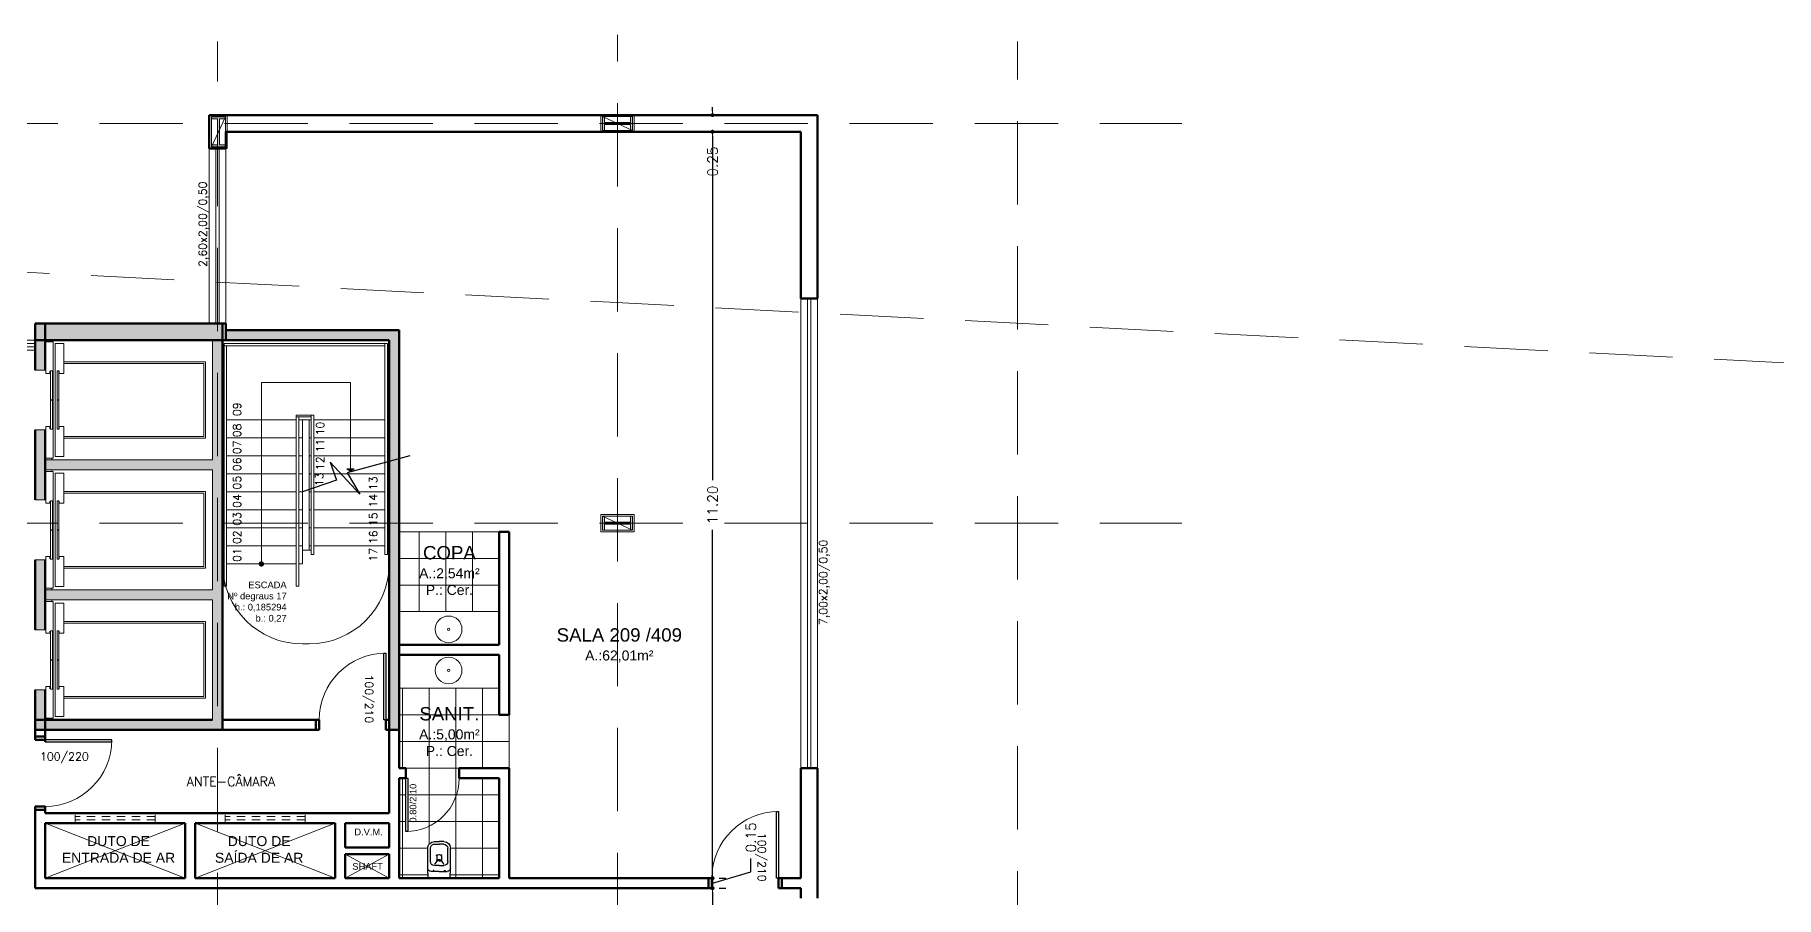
# Model space of a CAD drawing. Header units: millimetres. Extents: x 705 to 840, y 133 to 501.
# Drawn here: x 750.45 to 776.57, y 195.38 to 208.32 of the extents above; entities that cross this region are included whole.
import ezdxf

# ---------------------------------------------------------------- set-up
doc = ezdxf.new("R2010")
doc.units = ezdxf.units.MM
doc.header["$LTSCALE"] = 10
doc.linetypes.add('DASHED2', pattern=[0.375, 0.25, -0.125])
doc.linetypes.add('HIDDEN2', pattern=[0.1875, 0.125, -0.0625])
doc.layers.get('0').update_dxf_attribs({"color": 90})
for name, color, linetype, lineweight in [('cinza 03', 252, 'Continuous', 13), ('COTA', 90, 'Continuous', 9), ('DIMS', 90, 'Continuous', 9), ('HID', 16, 'Continuous', 20), ('LIFTELE', 16, 'Continuous', 20), ('linha estutura', 252, 'Continuous', 13), ('PAREDES', 50, 'Continuous', 50), ('PAREDES 2', 50, 'Continuous', 50), ('Pilares', 16, 'Continuous', 20), ('pn 02', 16, 'Continuous', 20), ('PN-01', 90, 'Continuous', 13), ('PN-03', 180, 'Continuous', 30), ('PN02', 16, 'Continuous', 20), ('recuos', 16, 'Continuous', 20), ('texto', 16, 'Continuous', 20), ('WALLS', 90, 'Continuous', 15)]:
    doc.layers.add(name, color=color, linetype=linetype, lineweight=lineweight)
doc.styles.get("Standard").update_dxf_attribs({"font": 'simplex.shx'})
doc.dimstyles.new('1-100', dxfattribs={"dimtxt": 0.15, "dimasz": 0.06, "dimexe": 0.2, "dimexo": 0.1, "dimgap": 0.1, "dimtad": 0, "dimzin": 0, "dimdsep": 46, "dimtxsty": 'Standard', "dimblk": 'DOT', "dimcen": 0.09, "dimclrd": 90, "dimclre": 90, "dimclrt": 16, "dimadec": 0, "dimazin": 0, "dimtfac": 1, "dimtofl": 0, "dimtmove": 0, "dimatfit": 3, "dimldrblk": 'DOT', "dimfxl": 0, "dimtolj": 1, "dimtzin": 0, "dimarcsym": 0})

# ---------------------------------------------------------------- blocks, each defined once
blk = doc.blocks.new('LIFTPLAN')
at = {"layer": 'LIFTELE', "color": 7, "linetype": 'Continuous'}
for p, q in [((-575, 0), (-575, 2125)), ((-575, 2125), (575, 2125)), ((-550, 0), (-550, 2100)), ((-550, 2100), (550, 2100)), ((550, 0), (550, 2100)), ((575, 0), (575, 2125)), ((-850, 0), (-400, 0)), ((-850, -130), (-850, 0)), ((-400, 0), (-400, -69)), ((400, 0), (850, 0)), ((400, -69), (400, 0)), ((850, 0), (850, -130)), ((-875, -180), (-900, -180)), ((875, -160), (-875, -160)), ((-875, -160), (-875, -269)), ((850, -130), (-850, -130)), ((-2, -75), (-439, -75)), ((-439, -75), (-439, -100)), ((-439, -100), (-2, -100)), ((-439, -170), (-2, -170)), ((-439, -200), (-439, -170)), ((-2, -200), (-439, -200)), ((-400, -69), (-432, -69)), ((-400, -206), (-432, -206)), ((-400, -269), (-400, -206)), ((-2, -100), (-2, -75)), ((-2, -170), (-2, -200)), ((2, -75), (439, -75)), ((2, -100), (2, -75)), ((439, -100), (2, -100)), ((439, -170), (2, -170)), ((2, -170), (2, -200)), ((2, -200), (439, -200)), ((432, -69), (400, -69)), ((400, -206), (400, -269)), ((432, -206), (400, -206)), ((439, -75), (439, -100)), ((439, -200), (439, -170)), ((875, -269), (875, -160)), ((900, -180), (875, -180)), ((-875, -269), (-400, -269)), ((400, -269), (875, -269))]:
    blk.add_line(p, q, dxfattribs=at)
blk = doc.blocks.new('VASO')
at = {"layer": 'PN-03', "color": 0}
for p, q in [((-0.513, -0.061), (-0.513, 0.098)), ((-0.508, 0.103), (-0.363, 0.109)), ((-0.413, -0.061), (-0.413, 0.059)), ((-0.363, 0.109), (-0.063, 0.109)), ((-0.323, -0.061), (-0.323, 0.009)), ((-0.299, 0.004), (-0.299, 0.011)), ((-0.255, -0.024), (-0.299, 0.004)), ((-0.263, 0.069), (-0.063, 0.069)), ((-0.003, 0.009), (-0.003, -0.061)), ((0.037, 0.009), (0.037, -0.061)), ((-0.513, -0.061), (-0.513, -0.219)), ((-0.508, -0.224), (-0.363, -0.231)), ((-0.413, -0.061), (-0.413, -0.181)), ((-0.363, -0.231), (-0.063, -0.231)), ((-0.323, -0.061), (-0.323, -0.131)), ((-0.255, -0.097), (-0.299, -0.125)), ((-0.299, -0.125), (-0.299, -0.132)), ((-0.263, -0.191), (-0.063, -0.191)), ((-0.253, -0.061), (-0.253, -0.031)), ((-0.238, -0.042), (-0.253, -0.041)), ((-0.253, -0.061), (-0.253, -0.09)), ((-0.238, -0.079), (-0.253, -0.08)), ((-0.183, -0.026), (-0.248, -0.026)), ((-0.183, -0.095), (-0.248, -0.095)), ((-0.003, -0.131), (-0.003, -0.061)), ((0.037, -0.131), (0.037, -0.061))]:
    blk.add_line(p, q, dxfattribs=at)
for points in [[(-0.402, 0.03, 0.139889), (-0.404, 0.03, 0.107118), (-0.405, 0.028, 0.079812), (-0.406, 0.026, 0.067459), (-0.406, 0.024, 0.067459), (-0.406, 0.021, 0.079812), (-0.405, 0.019, 0.107118), (-0.404, 0.018, 0.139889), (-0.402, 0.017, 0.139889), (-0.4, 0.018, 0.107118), (-0.399, 0.019, 0.079812), (-0.398, 0.021, 0.067459), (-0.398, 0.024, 0.067459), (-0.398, 0.026, 0.079812), (-0.399, 0.028, 0.107118), (-0.4, 0.03, 0.139889)], [(-0.402, -0.151, -0.139889), (-0.404, -0.151, -0.107118), (-0.405, -0.149, -0.079812), (-0.406, -0.147, -0.067459), (-0.406, -0.145, -0.067459), (-0.406, -0.142, -0.079812), (-0.405, -0.14, -0.107118), (-0.404, -0.139, -0.139889), (-0.402, -0.138, -0.139889), (-0.4, -0.139, -0.107118), (-0.399, -0.14, -0.079812), (-0.398, -0.142, -0.067459), (-0.398, -0.145, -0.067459), (-0.398, -0.147, -0.079812), (-0.399, -0.149, -0.107118), (-0.4, -0.151, -0.139889)]]:
    blk.add_lwpolyline(points, format="xyb", close=True, dxfattribs=at)
for centre, radius, start, end in [((-0.508, 0.098), 0.005, 92.5269, 180), ((-0.363, 0.059), 0.05, 90, 180), ((-0.263, 0.009), 0.06, 90, 180), ((-0.063, 0.009), 0.1, 0, 90), ((-0.063, 0.009), 0.06, 0, 90), ((-0.508, -0.219), 0.005, 180, 267.4731), ((-0.363, -0.181), 0.05, 180, 270), ((-0.263, -0.131), 0.06, 180, 270), ((-0.248, -0.031), 0.005, 90, 180), ((-0.248, -0.09), 0.005, 180, 270), ((-0.239, -0.049), 0.0067, 14.1141, 81.8789), ((-0.239, -0.072), 0.0067, 278.1211, 345.8859), ((-0.284, -0.065), 0.055, 4.685, 19.1599), ((-0.284, -0.056), 0.055, 340.8401, 355.315), ((-0.185, 0.009), 0.0347, 272.8237, 292.69), ((-0.185, -0.13), 0.0347, 67.31, 87.1763), ((-0.169, -0.028), 0.005, 13.9425, 112.69), ((-0.169, -0.093), 0.005, 247.31, 346.0575), ((-0.275, -0.062), 0.116, 0.9159, 18.0203), ((-0.275, -0.059), 0.116, 341.9797, 359.0841), ((-0.063, -0.131), 0.06, 270, 0), ((-0.063, -0.131), 0.1, 270, 0)]:
    blk.add_arc(centre, radius, start, end, dxfattribs=at)
blk = doc.blocks.new('_DOT')
at = {"color": 0, "linetype": 'ByBlock'}
blk.add_line((-0.5, 0), (-1, 0), dxfattribs=at)
at = {"color": 0, "linetype": 'ByBlock', "const_width": 0.5}
blk.add_lwpolyline([(-0.25, 0, 1), (0.25, 0, 1)], format="xyb", close=True, dxfattribs=at)
blk = doc.blocks.new('*D102')
at = {"layer": 'linha estutura', "color": 90, "lineweight": -2}
for p, q in [((760.052, 207.119), (760.816, 207.119)), ((760.616, 207.179), (760.616, 207.239)), ((760.052, 206.869), (760.816, 206.869)), ((760.616, 206.809), (760.616, 206.749))]:
    blk.add_line(p, q, dxfattribs=at)
at = {"layer": 'linha estutura', "color": 90, "lineweight": -2, "xscale": 0.06, "yscale": 0.06, "zscale": 0.06}
for p, rotation in [((760.616, 207.119), 270), ((760.616, 206.869), 90)]:
    blk.add_blockref('_DOT', p, dxfattribs=dict(at, rotation=rotation))
at = {"layer": 'linha estutura', "color": 16, "insert": (760.616, 206.421), "char_height": 0.15, "attachment_point": 5, "rotation": 90}
blk.add_mtext('\\A1;0.25', dxfattribs=at)
blk = doc.blocks.new('*D103')
at = {"layer": 'linha estutura', "color": 90, "lineweight": -2}
for p, q in [((760.052, 206.869), (760.816, 206.869)), ((760.616, 206.809), (760.616, 201.641)), ((760.616, 195.729), (760.616, 200.898)), ((760.716, 195.669), (760.816, 195.669))]:
    blk.add_line(p, q, dxfattribs=at)
at = {"layer": 'linha estutura', "color": 90, "lineweight": -2, "xscale": 0.06, "yscale": 0.06, "zscale": 0.06}
for p, rotation in [((760.616, 206.869), 90), ((760.616, 195.669), 270)]:
    blk.add_blockref('_DOT', p, dxfattribs=dict(at, rotation=rotation))
at = {"layer": 'linha estutura', "color": 16, "insert": (760.616, 201.269), "char_height": 0.15, "attachment_point": 5, "rotation": 90}
blk.add_mtext('\\A1;11.20', dxfattribs=at)
blk = doc.blocks.new('*D104')
at = {"layer": 'linha estutura', "color": 90, "lineweight": -2}
for p, q in [((761.191, 195.767), (761.191, 195.967)), ((760.616, 195.729), (760.616, 195.789)), ((760.616, 195.594), (761.191, 195.767)), ((760.616, 195.669), (760.616, 195.519)), ((760.716, 195.669), (760.816, 195.669)), ((760.616, 195.459), (760.616, 195.399)), ((760.716, 195.519), (760.816, 195.519))]:
    blk.add_line(p, q, dxfattribs=at)
at = {"layer": 'linha estutura', "color": 90, "lineweight": -2, "xscale": 0.06, "yscale": 0.06, "zscale": 0.06}
for p, rotation in [((760.616, 195.669), 270), ((760.616, 195.519), 90)]:
    blk.add_blockref('_DOT', p, dxfattribs=dict(at, rotation=rotation))
at = {"layer": 'linha estutura', "color": 16, "insert": (761.191, 196.281), "char_height": 0.15, "attachment_point": 5, "rotation": 90}
blk.add_mtext('\\A1;0.15', dxfattribs=at)
blk = doc.blocks.new('*D105')
at = {"layer": 'linha estutura', "color": 90, "lineweight": -2}
for p, q in [((760.616, 195.459), (760.616, 194.598)), ((760.716, 195.519), (760.816, 195.519)), ((760.616, 193.079), (760.616, 193.941)), ((760.716, 193.019), (760.816, 193.019))]:
    blk.add_line(p, q, dxfattribs=at)
at = {"layer": 'linha estutura', "color": 90, "lineweight": -2, "xscale": 0.06, "yscale": 0.06, "zscale": 0.06}
for p, rotation in [((760.616, 195.519), 90), ((760.616, 193.019), 270)]:
    blk.add_blockref('_DOT', p, dxfattribs=dict(at, rotation=rotation))
at = {"layer": 'linha estutura', "color": 16, "insert": (760.616, 194.269), "char_height": 0.15, "attachment_point": 5, "rotation": 90}
blk.add_mtext('\\A1;2.50', dxfattribs=at)

msp = doc.modelspace()

# ---------------------------------------------------------------- hatches: boundary and pattern name
at = {"layer": 'cinza 03'}
h = msp.add_hatch(color=256, dxfattribs=at)
h.paths.add_polyline_path([(741.266, 200.864), (741.191, 200.864), (741.191, 197.894), (741.266, 197.894)])
h.paths.add_polyline_path([(741.191, 200.864), (741.116, 200.864), (741.116, 197.894), (741.191, 197.894)])
h.paths.add_polyline_path([(741.191, 203.744), (741.116, 203.744), (741.116, 201.124), (741.191, 201.124)])
h.paths.add_polyline_path([(741.266, 202.235), (741.266, 203.744), (741.191, 203.744), (741.191, 201.124), (741.266, 201.124)])
h.paths.add_polyline_path([(743.766, 203.994), (741.191, 203.994), (741.191, 203.744), (743.766, 203.744)])
h.paths.add_polyline_path([(741.191, 203.994), (741.116, 203.994), (741.116, 203.744), (741.191, 203.744)])
h.paths.add_polyline_path([(755.916, 203.894), (753.316, 203.894), (753.316, 203.744), (755.766, 203.744), (755.766, 202.035), (755.766, 200.994), (755.916, 200.994)])
h.paths.add_polyline_path([(755.916, 200.994), (755.766, 200.994), (755.766, 197.894), (755.916, 197.894)])
h = msp.add_hatch(color=256, dxfattribs=at)
h.paths.add_polyline_path([(753.191, 203.994), (753.066, 203.994), (750.606, 203.994), (750.606, 203.744), (753.116, 203.744), (753.191, 203.744)])
h.paths.add_polyline_path([(750.606, 203.994), (750.456, 203.994), (750.456, 203.744), (750.606, 203.744)])
h.paths.add_polyline_path([(750.606, 203.744), (750.456, 203.744), (750.456, 203.294), (750.606, 203.294)])
h.paths.add_polyline_path([(750.606, 202.394), (750.456, 202.394), (750.456, 201.344), (750.606, 201.344)])
h.paths.add_polyline_path([(750.606, 200.444), (750.456, 200.444), (750.456, 199.394), (750.606, 199.394)])
h.paths.add_polyline_path([(750.606, 198.494), (750.456, 198.494), (750.456, 198.044), (750.606, 198.044)])
h.paths.add_polyline_path([(750.606, 198.044), (750.456, 198.044), (750.456, 197.894), (750.606, 197.894)])
h.paths.add_polyline_path([(753.191, 200.994), (753.116, 200.994), (753.116, 199.994), (750.606, 199.994), (750.606, 199.844), (753.116, 199.844), (753.116, 198.044), (750.606, 198.044), (750.606, 197.894), (753.191, 197.894)])
h.paths.add_polyline_path([(753.266, 200.994), (753.191, 200.994), (753.191, 197.894), (753.266, 197.894)])
h.paths.add_polyline_path([(753.266, 203.744), (753.191, 203.744), (753.191, 200.994), (753.266, 200.994)])
h.paths.add_polyline_path([(753.191, 203.744), (753.116, 203.744), (753.116, 201.944), (750.606, 201.944), (750.606, 201.794), (753.116, 201.794), (753.116, 200.994), (753.191, 200.994)])
h.paths.add_polyline_path([(753.266, 203.994), (753.191, 203.994), (753.191, 203.744), (753.266, 203.744)])
h = msp.add_hatch(dxfattribs=at)
h.set_pattern_fill('_USER', color=256, scale=0.4, style=0, double=1, pattern_type=0)
h.set_pattern_definition([(0, (757.4159, 200.86428), (0, 0.4), []), (90, (757.4159, 200.86428), (-0.4, 2e-17), [])])
h.paths.add_polyline_path([(757.416, 200.864), (755.916, 200.864), (755.916, 199.669), (757.416, 199.669)])
h.paths.add_polyline_path([(756.168, 200.703), (757.173, 200.703), (757.173, 199.778), (756.168, 199.778)], flags=24)
h = msp.add_hatch(dxfattribs=at)
h.set_pattern_fill('_USER', color=256, scale=0.4, style=0, double=1, pattern_type=0)
h.set_pattern_definition([(0, (757.5659, 197.31928), (0, 0.4), []), (90, (757.5659, 197.31928), (-0.4, 2e-17), [])])
h.paths.add_polyline_path([(757.416, 198.119), (757.416, 198.519), (755.916, 198.519), (755.916, 197.319), (756.016, 197.319), (756.016, 197.169), (756.046, 197.169), (756.046, 196.37, 0.40327), (756.816, 197.169), (756.816, 197.319), (757.566, 197.319), (757.566, 198.119)])
h.paths.add_polyline_path([(757.416, 197.169), (756.816, 197.169, -0.40327), (756.046, 196.37), (756.046, 196.369), (756.016, 196.369), (756.016, 197.169), (755.916, 197.169), (755.916, 195.669), (756.357, 195.669, -0.401354), (756.352, 195.674), (756.346, 195.815, -0.022055), (756.346, 195.819), (756.346, 196.119, -0.414214), (756.446, 196.219), (756.516, 196.219), (756.586, 196.219, -0.414214), (756.686, 196.119), (756.686, 195.819, -0.022055), (756.686, 195.815), (756.679, 195.674, -0.401354), (756.674, 195.669), (757.416, 195.669)])
h.paths.add_polyline_path([(756.168, 198.286), (757.173, 198.286), (757.173, 197.361), (756.168, 197.361)], flags=24)
h.paths.add_polyline_path([(756.047, 196.479), (756.047, 197.1), (756.201, 197.1), (756.201, 196.479)], flags=25)
at = {"layer": 'Pilares'}
for points in [[(753.101, 206.644), (753.311, 206.644), (753.311, 206.674), (753.221, 206.674), (753.221, 207.064), (753.311, 207.064), (753.311, 207.094), (753.101, 207.094), (753.101, 207.064), (753.191, 207.064), (753.191, 206.674), (753.101, 206.674)], [(758.966, 207.099), (758.966, 206.889), (758.996, 206.889), (758.996, 206.979), (759.386, 206.979), (759.386, 206.889), (759.416, 206.889), (759.416, 207.099), (759.386, 207.099), (759.386, 207.009), (758.996, 207.009), (758.996, 207.099)], [(758.966, 201.099), (758.966, 200.889), (758.996, 200.889), (758.996, 200.979), (759.386, 200.979), (759.386, 200.889), (759.416, 200.889), (759.416, 201.099), (759.386, 201.099), (759.386, 201.009), (758.996, 201.009), (758.996, 201.099)]]:
    msp.add_hatch(color=256, dxfattribs=at).paths.add_polyline_path(points)
at = {"layer": 'PN-01'}
msp.add_hatch(color=256, dxfattribs=at).paths.add_polyline_path([(755.185, 201.769), (755.13, 201.811), (755.241, 201.811)])

# ---------------------------------------------------------------- linework, layer by layer
at = {"layer": 'cinza 03'}
for p, q in [((753.066, 203.994), (753.266, 203.994)), ((753.066, 203.994), (753.266, 203.994)), ((757.416, 200.864), (755.916, 200.864)), ((754.466, 199.184), (754.566, 199.184)), ((757.566, 198.119), (757.566, 197.319)), ((750.606, 196.494), (752.706, 195.669)), ((752.706, 196.494), (750.606, 195.669)), ((752.856, 196.494), (754.956, 195.669)), ((754.956, 196.494), (752.856, 195.669)), ((755.106, 196.032), (755.766, 195.669)), ((755.766, 196.032), (755.106, 195.669))]:
    msp.add_line(p, q, dxfattribs=at)
for centre, radius, start, end in [((754.466, 200.384), 1.2, 180, 270), ((754.566, 200.384), 1.2, 270, 360), ((755.716, 198.044), 1, 90, 180), ((750.606, 197.745), 1, 270, 0), ((756.016, 197.169), 0.8, 270, 0), ((761.607, 195.669), 1, 90, 180)]:
    msp.add_arc(centre, radius, start, end, dxfattribs=at)
at = {"layer": 'HID'}
for p, q in [((755.916, 199.669), (757.416, 199.669)), ((755.916, 198.519), (757.416, 198.519))]:
    msp.add_line(p, q, dxfattribs=at)
for centre, radius in [((756.658, 199.403), 0.2), ((756.658, 199.403), 0.0172), ((756.658, 198.786), 0.2), ((756.658, 198.786), 0.0172)]:
    msp.add_circle(centre, radius, dxfattribs=at)
at = {"layer": 'linha estutura', "linetype": 'DASHED2', "ltscale": 0.5}
for p, q in [((753.191, 177.625), (753.191, 208.223)), ((759.191, 177.923), (759.191, 208.323)), ((765.191, 177.651), (765.191, 208.223)), ((723.297, 206.994), (767.656, 206.994)), ((723.297, 200.994), (767.656, 200.994))]:
    msp.add_line(p, q, dxfattribs=at)
at = {"layer": 'PAREDES', "linetype": 'Continuous'}
for p, q in [((753.266, 203.994), (753.266, 197.894)), ((755.766, 203.744), (755.766, 202.035)), ((755.766, 203.744), (755.766, 202.035)), ((755.766, 202.035), (755.766, 200.837))]:
    msp.add_line(p, q, dxfattribs=at)
at = {"layer": 'PAREDES'}
for p, q in [((755.766, 202.235), (755.766, 197.894)), ((755.766, 197.894), (755.766, 202.235)), ((753.266, 198.044), (754.716, 198.044)), ((754.666, 197.894), (754.666, 198.044)), ((754.716, 197.894), (754.716, 198.044)), ((754.716, 197.894), (754.716, 198.044)), ((754.716, 197.894), (754.716, 198.044)), ((755.716, 197.894), (755.716, 198.044)), ((755.716, 197.894), (755.716, 198.044)), ((755.716, 198.044), (755.766, 198.044)), ((750.456, 197.795), (750.606, 197.795)), ((750.456, 197.745), (750.606, 197.745)), ((750.456, 197.745), (750.606, 197.745)), ((753.266, 197.894), (754.716, 197.894)), ((755.716, 197.894), (755.916, 197.894)), ((750.456, 196.745), (750.606, 196.745)), ((750.456, 196.745), (750.606, 196.745)), ((750.456, 196.745), (750.606, 196.745)), ((750.456, 196.695), (750.606, 196.695)), ((760.557, 195.519), (760.557, 195.669)), ((760.607, 195.519), (760.607, 195.669)), ((761.607, 195.519), (761.607, 195.669)), ((761.657, 195.519), (761.657, 195.669))]:
    msp.add_line(p, q, dxfattribs=at)
at = {"layer": 'PAREDES 2'}
for p, q in [((753.066, 207.119), (753.066, 206.619)), ((762.191, 207.119), (753.066, 207.119)), ((762.191, 204.369), (762.191, 207.119)), ((753.316, 206.869), (753.316, 206.619)), ((761.941, 206.869), (753.316, 206.869)), ((761.941, 204.369), (761.941, 206.869)), ((753.316, 206.619), (753.066, 206.619)), ((762.191, 204.369), (761.941, 204.369)), ((753.066, 203.994), (750.456, 203.994)), ((750.456, 203.994), (750.456, 203.294)), ((750.606, 203.994), (750.606, 203.294)), ((753.066, 203.994), (753.316, 203.994)), ((753.316, 203.994), (753.316, 203.744)), ((753.316, 203.744), (750.456, 203.744)), ((755.916, 203.894), (753.316, 203.894)), ((755.766, 203.744), (753.316, 203.744)), ((755.766, 203.744), (755.766, 196.644)), ((755.916, 203.894), (755.916, 197.319)), ((750.456, 202.394), (750.456, 201.344)), ((750.606, 202.394), (750.606, 201.344)), ((757.416, 200.864), (757.416, 199.169)), ((757.566, 200.864), (757.416, 200.864)), ((757.566, 200.864), (757.566, 198.119)), ((750.456, 200.444), (750.456, 199.394)), ((750.606, 200.444), (750.606, 199.394)), ((755.916, 199.169), (757.416, 199.169)), ((755.916, 199.019), (757.416, 199.019)), ((757.416, 199.019), (757.416, 198.119)), ((750.456, 198.494), (750.456, 197.894)), ((750.606, 198.494), (750.606, 197.894)), ((753.116, 198.044), (750.456, 198.044)), ((757.416, 198.119), (757.566, 198.119)), ((753.266, 197.894), (750.456, 197.894)), ((750.456, 197.894), (750.456, 197.745)), ((750.606, 197.894), (750.606, 197.715)), ((756.016, 197.319), (755.916, 197.319)), ((755.916, 195.669), (755.916, 197.169)), ((755.916, 197.169), (756.016, 197.169)), ((756.016, 197.319), (756.016, 197.169)), ((756.816, 197.319), (756.816, 197.169)), ((756.816, 197.319), (757.566, 197.319)), ((756.816, 197.169), (757.416, 197.169)), ((757.416, 197.169), (757.416, 195.669)), ((757.566, 197.319), (757.566, 195.669)), ((761.941, 197.319), (762.191, 197.319)), ((761.941, 195.669), (761.941, 197.319)), ((762.191, 195.369), (762.191, 197.319)), ((750.456, 196.745), (750.456, 195.519)), ((750.606, 196.745), (750.606, 196.644)), ((755.766, 196.644), (750.606, 196.644)), ((752.706, 196.494), (750.606, 196.494)), ((750.606, 196.494), (750.606, 195.669)), ((752.706, 196.494), (752.706, 195.669)), ((752.856, 196.494), (752.856, 195.669)), ((754.956, 196.494), (752.856, 196.494)), ((754.956, 196.494), (754.956, 195.669)), ((755.766, 196.494), (755.106, 196.494)), ((755.106, 196.494), (755.106, 196.132)), ((755.766, 196.132), (755.766, 196.494)), ((755.106, 196.132), (755.766, 196.132)), ((755.106, 196.032), (755.766, 196.032)), ((755.106, 196.032), (755.106, 195.669)), ((755.766, 195.669), (755.766, 196.032)), ((750.606, 195.669), (752.706, 195.669)), ((752.856, 195.669), (754.956, 195.669)), ((755.106, 195.669), (755.766, 195.669)), ((755.916, 195.669), (757.116, 195.669)), ((755.916, 195.669), (756.466, 195.669)), ((756.566, 195.669), (757.416, 195.669)), ((757.566, 195.669), (760.607, 195.669)), ((761.607, 195.669), (761.941, 195.669)), ((750.456, 195.519), (760.607, 195.519)), ((760.607, 195.519), (760.415, 195.519)), ((760.557, 195.519), (760.607, 195.519)), ((761.607, 195.519), (761.941, 195.519)), ((761.941, 195.369), (761.941, 195.519))]:
    msp.add_line(p, q, dxfattribs=at)
at = {"layer": 'Pilares'}
for p, q in [((753.076, 207.119), (753.336, 207.119)), ((753.076, 206.619), (753.076, 207.119)), ((753.101, 206.644), (753.101, 207.094)), ((753.311, 207.094), (753.101, 206.644)), ((753.311, 206.644), (753.311, 207.094)), ((753.336, 206.619), (753.336, 207.119)), ((758.941, 207.124), (758.941, 206.864)), ((758.941, 207.124), (759.441, 207.124)), ((758.966, 207.099), (759.416, 207.099)), ((759.416, 206.889), (758.966, 207.099)), ((759.441, 207.124), (759.441, 206.864)), ((758.941, 206.864), (759.441, 206.864)), ((758.966, 206.889), (759.416, 206.889)), ((753.076, 206.619), (753.336, 206.619)), ((758.941, 201.124), (758.941, 200.864)), ((758.941, 201.124), (759.441, 201.124)), ((758.966, 201.099), (759.416, 201.099)), ((759.416, 200.889), (758.966, 201.099)), ((759.441, 201.124), (759.441, 200.864)), ((758.941, 200.864), (759.441, 200.864)), ((758.966, 200.889), (759.416, 200.889))]:
    msp.add_line(p, q, dxfattribs=at)
at = {"layer": 'Pilares', "linetype": 'Continuous'}
for p, q in [((758.996, 207.009), (758.996, 207.099)), ((759.386, 207.009), (759.386, 207.099)), ((753.191, 207.064), (753.101, 207.064)), ((753.191, 206.674), (753.191, 207.064)), ((753.221, 206.674), (753.221, 207.064)), ((753.311, 207.064), (753.221, 207.064)), ((758.996, 207.009), (759.386, 207.009)), ((758.996, 206.889), (758.996, 206.979)), ((758.996, 206.979), (759.386, 206.979)), ((759.386, 206.889), (759.386, 206.979)), ((753.191, 206.674), (753.101, 206.674)), ((753.311, 206.674), (753.221, 206.674)), ((758.996, 201.009), (758.996, 201.099)), ((759.386, 201.009), (759.386, 201.099)), ((758.996, 201.009), (759.386, 201.009)), ((758.996, 200.889), (758.996, 200.979)), ((758.996, 200.979), (759.386, 200.979)), ((759.386, 200.889), (759.386, 200.979))]:
    msp.add_line(p, q, dxfattribs=at)
for points in [[(753.311, 207.064), (753.311, 207.094), (753.101, 207.094), (753.101, 207.064)], [(758.996, 207.099), (758.966, 207.099), (758.966, 206.889), (758.996, 206.889)], [(759.386, 206.889), (759.416, 206.889), (759.416, 207.099), (759.386, 207.099)], [(753.101, 206.674), (753.101, 206.644), (753.311, 206.644), (753.311, 206.674)], [(758.996, 201.099), (758.966, 201.099), (758.966, 200.889), (758.996, 200.889)], [(759.386, 200.889), (759.416, 200.889), (759.416, 201.099), (759.386, 201.099)]]:
    msp.add_lwpolyline(points, dxfattribs=at)
at = {"layer": 'pn 02'}
for p, q in [((753.29, 202.544), (753.266, 202.544)), ((754.372, 202.544), (753.328, 202.544)), ((754.466, 202.544), (754.41, 202.544)), ((754.466, 200.589), (754.466, 202.544)), ((754.566, 202.544), (754.466, 202.544)), ((754.566, 201.488), (754.566, 202.544)), ((754.597, 202.544), (754.566, 202.544)), ((755.702, 202.544), (754.635, 202.544)), ((755.766, 202.544), (755.74, 202.544)), ((753.29, 202.274), (753.266, 202.274)), ((754.372, 202.274), (753.328, 202.274)), ((754.466, 202.274), (754.41, 202.274)), ((754.597, 202.274), (754.566, 202.274)), ((755.702, 202.274), (754.635, 202.274)), ((755.766, 202.274), (755.74, 202.274)), ((753.29, 202.004), (753.266, 202.004)), ((754.372, 202.004), (753.328, 202.004)), ((754.466, 202.004), (754.41, 202.004)), ((754.597, 202.004), (754.566, 202.004)), ((755.702, 202.004), (754.635, 202.004)), ((755.766, 202.004), (755.74, 202.004)), ((753.29, 201.734), (753.266, 201.734)), ((754.372, 201.734), (753.328, 201.734)), ((754.466, 201.734), (754.41, 201.734)), ((754.597, 201.734), (754.566, 201.734)), ((755.146, 201.734), (754.635, 201.734)), ((753.29, 201.464), (753.266, 201.464)), ((754.372, 201.464), (753.328, 201.464)), ((754.466, 201.464), (754.41, 201.464)), ((753.29, 201.194), (753.266, 201.194)), ((754.372, 201.194), (753.328, 201.194)), ((754.466, 201.194), (754.41, 201.194)), ((753.29, 200.924), (753.266, 200.924)), ((754.372, 200.924), (753.328, 200.924)), ((754.466, 200.924), (754.41, 200.924)), ((753.29, 200.654), (753.266, 200.654)), ((754.372, 200.654), (753.328, 200.654)), ((754.466, 200.654), (754.41, 200.654)), ((754.566, 200.589), (754.466, 200.589)), ((754.466, 200.384), (754.466, 200.589)), ((753.29, 200.384), (753.266, 200.384)), ((754.372, 200.384), (753.328, 200.384)), ((754.466, 200.384), (754.41, 200.384))]:
    msp.add_line(p, q, dxfattribs=at)
for points in [[(753.29, 203.693), (753.29, 200.05), (753.328, 200.05), (753.328, 203.655)], [(755.74, 203.693), (753.29, 203.693), (753.29, 203.655), (755.702, 203.655)], [(755.702, 201.904), (755.702, 203.693)], [(755.74, 203.693), (755.74, 201.913)], [(754.635, 202.591), (754.635, 202.617), (754.371, 202.617), (754.371, 202.591), (754.597, 202.591)], [(754.372, 202.591), (754.372, 200.05), (754.41, 200.05), (754.41, 202.591)], [(754.597, 201.499), (754.597, 202.617)], [(754.635, 202.617), (754.635, 201.514)]]:
    msp.add_lwpolyline(points, dxfattribs=at)
at = {"layer": 'PN-01'}
for p, q in [((753.066, 206.619), (753.066, 203.994)), ((753.166, 206.619), (753.166, 203.994)), ((753.216, 206.619), (753.216, 203.994)), ((753.316, 206.619), (753.316, 203.994)), ((761.941, 197.319), (761.941, 204.369)), ((762.041, 197.319), (762.041, 204.369)), ((762.091, 197.319), (762.091, 204.369)), ((762.191, 197.319), (762.191, 204.369)), ((750.456, 203.744), (747.266, 203.744)), ((750.456, 203.694), (747.266, 203.694)), ((750.456, 203.644), (747.266, 203.644)), ((750.456, 203.594), (747.266, 203.594)), ((753.85, 200.384), (753.85, 203.106)), ((753.85, 203.106), (755.185, 203.106)), ((755.185, 203.106), (755.185, 201.766)), ((755.702, 201.734), (755.146, 201.734)), ((755.766, 201.734), (755.74, 201.734)), ((754.566, 201.488), (754.566, 200.589)), ((754.597, 201.464), (754.566, 201.464)), ((755.702, 201.464), (754.635, 201.464)), ((755.766, 201.464), (755.74, 201.464)), ((754.597, 201.194), (754.566, 201.194)), ((755.702, 201.194), (754.635, 201.194)), ((755.766, 201.194), (755.74, 201.194)), ((754.597, 200.924), (754.566, 200.924)), ((755.702, 200.924), (754.635, 200.924)), ((755.766, 200.924), (755.74, 200.924)), ((754.597, 200.654), (754.566, 200.654)), ((754.597, 200.589), (754.566, 200.589)), ((755.702, 200.654), (754.635, 200.654)), ((755.766, 200.654), (755.74, 200.654))]:
    msp.add_line(p, q, dxfattribs=at)
for points in [[(755.702, 201.904), (755.702, 200.525), (755.74, 200.525), (755.74, 201.914)], [(754.597, 201.499), (754.597, 200.525), (754.635, 200.525), (754.635, 201.514)]]:
    msp.add_lwpolyline(points, dxfattribs=at)
msp.add_lwpolyline([(755.185, 201.769), (755.13, 201.811), (755.241, 201.811)], close=True, dxfattribs=at)
at = {"layer": 'PN-01', "const_width": 0.04}
msp.add_lwpolyline([(753.87, 200.384, -1), (753.83, 200.384, -1)], format="xyb", close=True, dxfattribs=at)
at = {"layer": 'PN-03'}
msp.add_lwpolyline([(756.077, 202.004), (755.135, 201.752), (755.328, 201.431), (754.883, 201.913), (754.978, 201.643), (754.466, 201.464)], dxfattribs=at)
for points in [[(755.716, 198.044), (755.686, 198.044), (755.686, 199.044), (755.716, 199.044)], [(750.606, 197.745), (750.606, 197.715), (751.606, 197.715), (751.606, 197.745)], [(756.016, 196.369), (756.016, 197.169), (756.046, 197.169), (756.046, 196.369)], [(761.607, 195.669), (761.577, 195.669), (761.577, 196.669), (761.607, 196.669)]]:
    msp.add_lwpolyline(points, close=True, dxfattribs=at)
at = {"layer": 'PN02', "linetype": 'HIDDEN2', "ltscale": 0.1}
for p, q in [((751.056, 196.494), (751.056, 196.644)), ((752.256, 196.494), (752.256, 196.644)), ((753.306, 196.494), (753.306, 196.644)), ((754.506, 196.494), (754.506, 196.644)), ((752.256, 196.594), (751.056, 196.594)), ((752.256, 196.544), (751.056, 196.544)), ((754.506, 196.594), (753.306, 196.594)), ((754.506, 196.544), (753.306, 196.544))]:
    msp.add_line(p, q, dxfattribs=at)
at = {"layer": 'recuos', "linetype": 'DASHED2', "ltscale": 0.5}
msp.add_line((786.249, 202.908), (737.445, 205.425), dxfattribs=at)
at = {"layer": 'WALLS', "linetype": 'Continuous'}
for p, q in [((753.116, 203.744), (750.606, 203.744)), ((750.606, 203.294), (750.606, 203.744)), ((753.116, 201.944), (753.116, 203.744)), ((750.606, 203.294), (750.456, 203.294)), ((750.456, 202.394), (750.606, 202.394)), ((750.606, 201.944), (750.606, 202.394)), ((750.606, 201.944), (753.116, 201.944)), ((750.606, 201.794), (753.116, 201.794)), ((750.606, 201.794), (750.606, 201.344)), ((753.116, 201.794), (753.116, 199.994)), ((750.456, 201.344), (750.606, 201.344)), ((750.606, 200.444), (750.456, 200.444)), ((750.606, 200.444), (750.606, 199.994)), ((753.116, 199.994), (750.606, 199.994)), ((753.116, 199.844), (750.606, 199.844)), ((750.606, 199.394), (750.606, 199.844)), ((753.116, 198.044), (753.116, 199.844)), ((750.606, 199.394), (750.456, 199.394)), ((750.456, 198.494), (750.606, 198.494)), ((750.606, 198.044), (750.606, 198.494)), ((750.606, 198.044), (753.116, 198.044))]:
    msp.add_line(p, q, dxfattribs=at)

# ---------------------------------------------------------------- block references
at = {"layer": 'DIMS', "yscale": 0.001, "zscale": 0.001, "rotation": 270}
for p, xscale in [((750.886, 202.844), -0.001), ((750.886, 200.894), 0.001), ((750.886, 198.944), -0.001)]:
    msp.add_blockref('LIFTPLAN', p, dxfattribs=dict(at, xscale=xscale))
at = {"layer": 'HID', "xscale": -1, "rotation": 270}
msp.add_blockref('VASO', (756.576, 196.182), dxfattribs=at)

# ---------------------------------------------------------------- texts
at = {"layer": 'COTA'}
for s, insert, char_height, width, attachment_point in [('{\\fArial|b0|i0|c0|p34;COPA\\P\\H0.75x;A.:2,54m²\\PP.: Cer.}', (756.67, 200.653), 0.2, 1.3, 2), ('{\\fArial|b0|i0|c0|p34;ESCADA\\PNº degraus 17\\Ph.: 0,185294\\Pb.: 0,27}', (754.229, 199.501), 0.1, 1.367, 9), ('{\\fArial|b0|i0|c0|p34;SALA 209 /409\\P\\H0.75x;A.:62,01m²}', (759.218, 199.419), 0.2, 2.959, 2), ('{\\fArial|b0|i0|c0|p34;SANIT.\\P\\H0.75x;A.:5,00m²\\PP.: Cer.}', (756.67, 198.236), 0.2, 1.3, 2), ('{\\fArial|b0|i0|c0|p34;D.V.M.}', (755.245, 196.313), 0.1, 0.274, 7), ('{\\fArial|b0|i0|c0|p34;DUTO DE ENTRADA DE AR}', (751.708, 196.301), 0.15, 1.77087, 2), ('{\\fArial|b0|i0|c0|p34;DUTO DE SAÍDA DE AR}', (753.817, 196.301), 0.15, 1.506, 2), ('{\\fArial|b0|i0|c0|p34;SHAFT}', (755.443, 195.896), 0.1, 0.50418, 2)]:
    msp.add_mtext(s, dxfattribs=dict(at, insert=insert, char_height=char_height, width=width, attachment_point=attachment_point))
at = {"layer": 'COTA', "insert": (756.176, 196.504), "char_height": 0.1, "width": 1.367, "attachment_point": 7, "rotation": 90}
msp.add_mtext('{\\fArial|b0|i0|c0|p34;0.80/2.10}', dxfattribs=at)
at = {"layer": 'texto'}
for s, rotation, p in [('2,60x2,00/0,50', 90, (753.03, 204.84)), ('09', 90, (753.545, 202.602)), ('08', 90, (753.545, 202.284)), ('10', 90, (754.792, 202.313)), ('07', 90, (753.545, 202.03)), ('11', 90, (754.792, 202.059)), ('06', 90, (753.545, 201.776)), ('12', 90, (754.792, 201.791)), ('05', 90, (753.545, 201.501)), ('13', 90, (754.778, 201.551)), ('13', 90, (755.589, 201.492)), ('04', 90, (753.545, 201.226)), ('14', 90, (755.589, 201.229)), ('03', 90, (753.545, 200.958)), ('15', 90, (755.589, 200.952)), ('02', 90, (753.545, 200.683)), ('16', 90, (755.589, 200.682)), ('01', 90, (753.545, 200.415)), ('17', 90, (755.589, 200.419)), ('7,00x2,00/0,50', 90, (762.336, 199.467)), ('100/210', 270, (755.405, 198.724)), ('100/210', 270, (761.297, 196.349))]:
    msp.add_text(s, height=0.12, rotation=rotation, dxfattribs=at).set_placement(p)
for s, height, p in [('100/220', 0.12, (750.531, 197.435)), ('ANTE-CÂMARA', 0.14, (752.73, 197.05))]:
    msp.add_text(s, height=height, dxfattribs=at).set_placement(p)

# ---------------------------------------------------------------- dimensions: what is measured, and where the dimension line sits
at = {"layer": 'linha estutura'}
dim = msp.add_linear_dim(base=(760.616, 206.869), p1=(759.952, 207.119), p2=(759.952, 206.869), angle=90, dimstyle='1-100', dxfattribs=at)
dim.commit()
dim.dimension.update_dxf_attribs({"geometry": '*D102', "text_midpoint": (760.616, 206.421)})
for base, p1, p2, picture, middle in [((760.616, 195.669), (759.952, 206.869), (760.616, 195.669), '*D103', (760.616, 201.269)), ((760.616, 195.519), (760.616, 195.669), (760.616, 195.519), '*D104', (761.191, 196.067)), ((760.616, 193.019), (760.616, 195.519), (760.616, 193.019), '*D105', (760.616, 194.269))]:
    dim = msp.add_linear_dim(base=base, p1=p1, p2=p2, angle=90, dimstyle='1-100', override={"dimtmove": 1}, dxfattribs=at)
    dim.commit()
    dim.dimension.update_dxf_attribs({"geometry": picture, "text_midpoint": middle})

doc.saveas('drawing.dxf')
